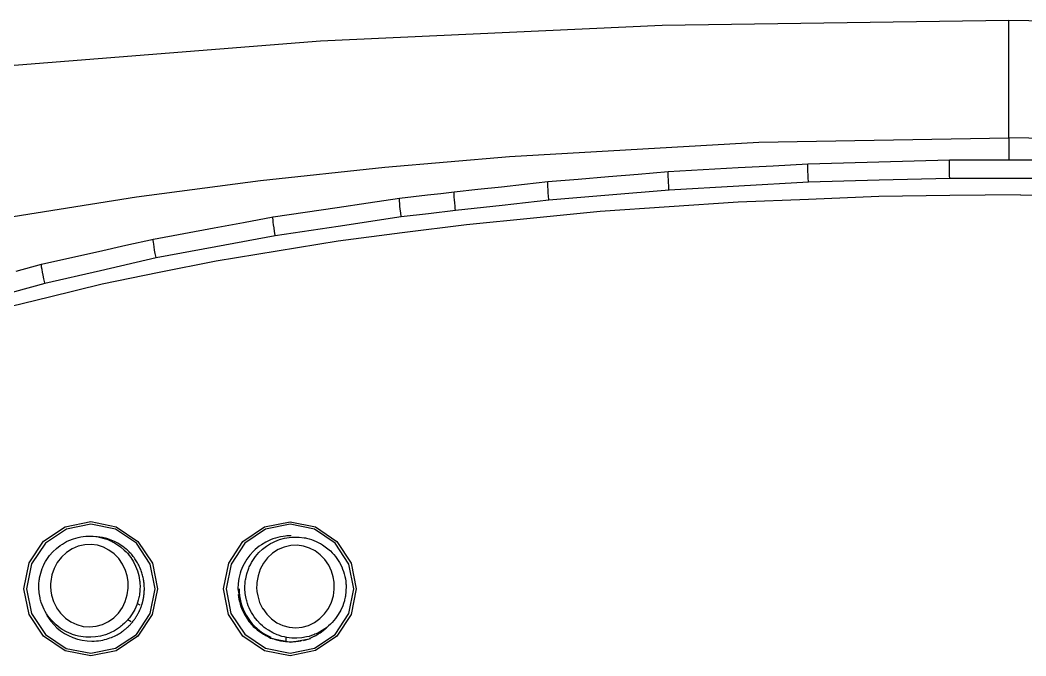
# Model space of a CAD drawing. Header units: millimetres. Extents: x 10547 to 11305, y 9897 to 10391.
# Drawn here: x 10585.962 to 10586.598, y 10070.137 to 10070.54 of the extents above; entities that cross this region are included whole.
import ezdxf

# ---------------------------------------------------------------- set-up
doc = ezdxf.new("R2010")
doc.units = ezdxf.units.MM
doc.layers.add('LG-AIRCON', color=240, linetype='Continuous')
doc.layers.add('LG-실내기', color=6, linetype='Continuous')

# ---------------------------------------------------------------- blocks, each defined once
blk = doc.blocks.new('15215')
at = {"layer": 'LG-실내기', "color": 0, "linetype": 'Continuous'}
for p, q in [((-7185.199, 12655.464), (-7155.739, 12655.907)), ((-7155.739, 12650.921), (-7155.739, 12655.907)), ((-7155.739, 12655.907), (-7125.558, 12655.442)), ((-7214.207, 12654.135), (-7185.199, 12655.464)), ((-7244.223, 12651.76), (-7214.207, 12654.135)), ((-7155.739, 12645.907), (-7155.739, 12650.921)), ((-7198.17, 12644.325), (-7176.969, 12645.517)), ((-7176.969, 12645.517), (-7155.739, 12645.907)), ((-7155.739, 12645.907), (-7155.739, 12644.024)), ((-7134.509, 12645.517), (-7155.739, 12645.907)), ((-7208.749, 12643.414), (-7198.17, 12644.325)), ((-7172.813, 12643.694), (-7169.799, 12643.777)), ((-7169.799, 12643.777), (-7166.786, 12643.859)), ((-7166.786, 12643.859), (-7163.784, 12643.942)), ((-7163.784, 12643.942), (-7160.782, 12644.024)), ((-7160.783, 12644.017), (-7160.782, 12644.024)), ((-7160.783, 12643.995), (-7160.783, 12644.017)), ((-7160.783, 12643.96), (-7160.783, 12643.995)), ((-7160.783, 12643.911), (-7160.783, 12643.96)), ((-7160.783, 12643.848), (-7160.783, 12643.911)), ((-7160.782, 12643.772), (-7160.783, 12643.848)), ((-7160.782, 12644.024), (-7157.761, 12644.024)), ((-7160.782, 12643.684), (-7160.782, 12643.772)), ((-7157.761, 12644.024), (-7154.74, 12644.024)), ((-7154.74, 12644.024), (-7151.718, 12644.024)), ((-7219.306, 12642.273), (-7208.749, 12643.414)), ((-7187.22, 12642.822), (-7184.681, 12643.037)), ((-7184.686, 12642.923), (-7184.685, 12643.008)), ((-7184.682, 12642.785), (-7184.686, 12642.923)), ((-7184.685, 12643.008), (-7184.681, 12643.037)), ((-7184.681, 12643.037), (-7181.702, 12643.202)), ((-7181.702, 12643.202), (-7178.723, 12643.367)), ((-7178.723, 12643.367), (-7175.768, 12643.53)), ((-7175.768, 12643.53), (-7172.813, 12643.694)), ((-7172.817, 12643.581), (-7172.816, 12643.665)), ((-7172.814, 12643.443), (-7172.817, 12643.581)), ((-7172.816, 12643.665), (-7172.813, 12643.694)), ((-7172.81, 12643.255), (-7172.814, 12643.443)), ((-7172.803, 12643.023), (-7172.81, 12643.255)), ((-7172.795, 12642.754), (-7172.803, 12643.023)), ((-7160.781, 12643.583), (-7160.782, 12643.684)), ((-7160.78, 12643.471), (-7160.781, 12643.583)), ((-7160.779, 12643.35), (-7160.78, 12643.471)), ((-7160.777, 12643.22), (-7160.779, 12643.35)), ((-7160.776, 12643.079), (-7160.777, 12643.22)), ((-7160.774, 12642.931), (-7160.776, 12643.079)), ((-7160.772, 12642.778), (-7160.774, 12642.931)), ((-7229.831, 12640.88), (-7219.306, 12642.273)), ((-7196.874, 12641.958), (-7194.908, 12642.174)), ((-7194.914, 12642.144), (-7194.908, 12642.174)), ((-7194.914, 12642.059), (-7194.914, 12642.144)), ((-7194.909, 12641.921), (-7194.914, 12642.059)), ((-7194.908, 12642.174), (-7192.333, 12642.391)), ((-7192.333, 12642.391), (-7189.759, 12642.608)), ((-7189.759, 12642.608), (-7187.22, 12642.822)), ((-7184.675, 12642.597), (-7184.682, 12642.785)), ((-7184.664, 12642.365), (-7184.675, 12642.597)), ((-7184.649, 12642.096), (-7184.664, 12642.365)), ((-7184.632, 12641.813), (-7184.649, 12642.096)), ((-7172.771, 12642.122), (-7178.691, 12641.791)), ((-7172.785, 12642.473), (-7172.795, 12642.754)), ((-7172.774, 12642.174), (-7172.785, 12642.473)), ((-7172.773, 12642.148), (-7172.774, 12642.174)), ((-7172.771, 12642.122), (-7172.773, 12642.148)), ((-7166.77, 12642.289), (-7172.771, 12642.122)), ((-7160.768, 12642.455), (-7166.77, 12642.289)), ((-7160.771, 12642.699), (-7160.772, 12642.778)), ((-7160.77, 12642.619), (-7160.771, 12642.699)), ((-7160.77, 12642.578), (-7160.77, 12642.619)), ((-7160.769, 12642.537), (-7160.77, 12642.578)), ((-7160.769, 12642.496), (-7160.769, 12642.537)), ((-7160.768, 12642.455), (-7160.769, 12642.496)), ((-7154.739, 12642.455), (-7160.768, 12642.455)), ((-7148.71, 12642.455), (-7154.739, 12642.455)), ((-7203.992, 12641.17), (-7202.861, 12641.301)), ((-7202.87, 12641.186), (-7202.868, 12641.271)), ((-7202.868, 12641.271), (-7202.861, 12641.301)), ((-7202.861, 12641.301), (-7200.85, 12641.521)), ((-7200.85, 12641.521), (-7198.84, 12641.742)), ((-7198.84, 12641.742), (-7196.874, 12641.958)), ((-7194.898, 12641.734), (-7194.909, 12641.921)), ((-7194.882, 12641.502), (-7194.898, 12641.734)), ((-7194.861, 12641.233), (-7194.882, 12641.502)), ((-7194.838, 12640.949), (-7194.861, 12641.233)), ((-7184.609, 12641.46), (-7189.708, 12641.025)), ((-7184.613, 12641.51), (-7184.632, 12641.813)), ((-7184.611, 12641.485), (-7184.613, 12641.51)), ((-7184.609, 12641.46), (-7184.611, 12641.485)), ((-7178.691, 12641.791), (-7184.609, 12641.46)), ((-7240.316, 12639.213), (-7229.831, 12640.88)), ((-7212.809, 12639.98), (-7210.153, 12640.374)), ((-7210.153, 12640.374), (-7207.497, 12640.767)), ((-7207.505, 12640.737), (-7207.497, 12640.767)), ((-7207.505, 12640.652), (-7207.505, 12640.737)), ((-7207.498, 12640.513), (-7207.505, 12640.652)), ((-7207.483, 12640.326), (-7207.498, 12640.513)), ((-7207.497, 12640.767), (-7206.31, 12640.904)), ((-7206.31, 12640.904), (-7205.123, 12641.04)), ((-7205.123, 12641.04), (-7203.992, 12641.17)), ((-7202.864, 12641.047), (-7202.87, 12641.186)), ((-7202.853, 12640.86), (-7202.864, 12641.047)), ((-7202.835, 12640.629), (-7202.853, 12640.86)), ((-7202.811, 12640.36), (-7202.835, 12640.629)), ((-7202.787, 12640.102), (-7202.811, 12640.36)), ((-7194.806, 12640.59), (-7198.777, 12640.15)), ((-7194.811, 12640.645), (-7194.838, 12640.949)), ((-7194.809, 12640.617), (-7194.811, 12640.645)), ((-7194.806, 12640.59), (-7194.809, 12640.617)), ((-7189.708, 12641.025), (-7194.806, 12640.59)), ((-7178.735, 12640.422), (-7184.59, 12640.022)), ((-7172.766, 12640.663), (-7178.735, 12640.422)), ((-7166.795, 12640.904), (-7172.766, 12640.663)), ((-7160.767, 12640.985), (-7166.795, 12640.904)), ((-7154.739, 12641.065), (-7160.767, 12640.985)), ((-7154.739, 12641.065), (-7148.711, 12640.985)), ((-7218.239, 12639.175), (-7215.524, 12639.578)), ((-7215.524, 12639.578), (-7212.809, 12639.98)), ((-7207.461, 12640.095), (-7207.483, 12640.326)), ((-7207.433, 12639.827), (-7207.461, 12640.095)), ((-7207.4, 12639.534), (-7207.433, 12639.827)), ((-7207.362, 12639.221), (-7207.4, 12639.534)), ((-7202.747, 12639.709), (-7205.052, 12639.441)), ((-7202.759, 12639.828), (-7202.787, 12640.102)), ((-7202.753, 12639.769), (-7202.759, 12639.828)), ((-7202.747, 12639.709), (-7202.753, 12639.769)), ((-7198.777, 12640.15), (-7202.747, 12639.709)), ((-7190.444, 12639.623), (-7196.127, 12639.069)), ((-7184.59, 12640.022), (-7190.444, 12639.623)), ((-7223.252, 12638.249), (-7220.746, 12638.712)), ((-7220.746, 12638.712), (-7218.239, 12639.175)), ((-7218.249, 12639.145), (-7218.239, 12639.175)), ((-7218.248, 12639.059), (-7218.249, 12639.145)), ((-7218.238, 12638.92), (-7218.248, 12639.059)), ((-7218.219, 12638.733), (-7218.238, 12638.92)), ((-7218.191, 12638.503), (-7218.219, 12638.733)), ((-7207.357, 12639.173), (-7212.707, 12638.373)), ((-7207.36, 12639.197), (-7207.362, 12639.221)), ((-7207.357, 12639.173), (-7207.36, 12639.197)), ((-7205.052, 12639.441), (-7207.357, 12639.173)), ((-7196.127, 12639.069), (-7201.809, 12638.515)), ((-7225.83, 12637.773), (-7223.252, 12638.249)), ((-7218.155, 12638.235), (-7218.191, 12638.503)), ((-7218.112, 12637.937), (-7218.155, 12638.235)), ((-7218.064, 12637.617), (-7218.112, 12637.937)), ((-7212.707, 12638.373), (-7218.056, 12637.572)), ((-7207.266, 12637.812), (-7212.721, 12637.11)), ((-7201.809, 12638.515), (-7207.266, 12637.812)), ((-7230.742, 12636.77), (-7228.407, 12637.297)), ((-7228.417, 12637.266), (-7228.407, 12637.297)), ((-7228.415, 12637.18), (-7228.417, 12637.266)), ((-7228.402, 12637.041), (-7228.415, 12637.18)), ((-7228.407, 12637.297), (-7225.83, 12637.773)), ((-7228.378, 12636.855), (-7228.402, 12637.041)), ((-7218.056, 12637.572), (-7223.116, 12636.628)), ((-7218.06, 12637.595), (-7218.064, 12637.617)), ((-7218.056, 12637.572), (-7218.06, 12637.595)), ((-7212.721, 12637.11), (-7217.899, 12636.265)), ((-7235.492, 12635.696), (-7233.076, 12636.242)), ((-7233.076, 12636.242), (-7230.742, 12636.77)), ((-7228.343, 12636.625), (-7228.378, 12636.855)), ((-7228.298, 12636.359), (-7228.343, 12636.625)), ((-7228.244, 12636.054), (-7228.298, 12636.359)), ((-7223.116, 12636.628), (-7228.173, 12635.684)), ((-7217.899, 12636.265), (-7223.074, 12635.42)), ((-7237.907, 12635.15), (-7235.492, 12635.696)), ((-7228.173, 12635.684), (-7232.894, 12634.606)), ((-7228.182, 12635.727), (-7228.244, 12636.054)), ((-7228.178, 12635.706), (-7228.182, 12635.727)), ((-7228.173, 12635.684), (-7228.178, 12635.706)), ((-7223.074, 12635.42), (-7227.923, 12634.44)), ((-7240.049, 12634.563), (-7237.907, 12635.15)), ((-7237.918, 12635.118), (-7237.907, 12635.15)), ((-7237.915, 12635.031), (-7237.918, 12635.118)), ((-7237.897, 12634.893), (-7237.915, 12635.031)), ((-7237.867, 12634.707), (-7237.897, 12634.893)), ((-7237.823, 12634.478), (-7237.867, 12634.707)), ((-7237.769, 12634.214), (-7237.823, 12634.478)), ((-7232.894, 12634.606), (-7237.613, 12633.529)), ((-7227.923, 12634.44), (-7232.77, 12633.461)), ((-7237.613, 12633.529), (-7241.95, 12632.328)), ((-7237.7, 12633.902), (-7237.769, 12634.214)), ((-7237.623, 12633.569), (-7237.7, 12633.902)), ((-7237.618, 12633.549), (-7237.623, 12633.569)), ((-7237.613, 12633.529), (-7237.618, 12633.549)), ((-7232.77, 12633.461), (-7237.242, 12632.357)), ((-7237.242, 12632.357), (-7241.713, 12631.253)), ((-7235.899, 12612.831), (-7233.73, 12613.271)), ((-7233.712, 12613.052), (-7235.798, 12612.629)), ((-7233.73, 12613.271), (-7231.564, 12612.832)), ((-7231.629, 12612.63), (-7233.712, 12613.052)), ((-7218.971, 12612.822), (-7216.802, 12613.266)), ((-7216.796, 12613.05), (-7218.883, 12612.623)), ((-7216.802, 12613.266), (-7214.634, 12612.821)), ((-7214.71, 12612.622), (-7216.796, 12613.05)), ((-7237.74, 12611.603), (-7235.899, 12612.831)), ((-7235.798, 12612.629), (-7237.571, 12611.449)), ((-7229.853, 12611.444), (-7231.629, 12612.63)), ((-7231.564, 12612.832), (-7229.72, 12611.598)), ((-7220.799, 12611.59), (-7218.971, 12612.822)), ((-7218.883, 12612.623), (-7220.642, 12611.438)), ((-7212.955, 12611.432), (-7214.71, 12612.622)), ((-7214.634, 12612.821), (-7212.811, 12611.584)), ((-7238.965, 12609.758), (-7237.74, 12611.603)), ((-7237.571, 12611.449), (-7238.75, 12609.675)), ((-7236.314, 12611.255), (-7236.14, 12611.371)), ((-7236.14, 12611.371), (-7235.96, 12611.479)), ((-7235.96, 12611.479), (-7235.773, 12611.579)), ((-7235.773, 12611.579), (-7235.582, 12611.67)), ((-7235.582, 12611.67), (-7235.189, 12611.821)), ((-7235.189, 12611.821), (-7234.785, 12611.933)), ((-7234.238, 12611.313), (-7234.792, 12611.189)), ((-7234.785, 12611.933), (-7234.577, 12611.975)), ((-7234.577, 12611.975), (-7234.367, 12612.006)), ((-7234.367, 12612.006), (-7234.155, 12612.027)), ((-7233.696, 12611.335), (-7234.238, 12611.313)), ((-7234.155, 12612.027), (-7233.944, 12612.037)), ((-7233.944, 12612.037), (-7233.523, 12612.027)), ((-7233.618, 12612.016), (-7233.893, 12612.007)), ((-7233.159, 12611.263), (-7233.696, 12611.335)), ((-7233.171, 12611.993), (-7233.618, 12612.016)), ((-7233.523, 12612.027), (-7233.104, 12611.975)), ((-7232.73, 12611.925), (-7233.171, 12611.993)), ((-7233.104, 12611.975), (-7232.999, 12611.956)), ((-7232.999, 12611.956), (-7232.895, 12611.934)), ((-7232.895, 12611.934), (-7232.791, 12611.909)), ((-7232.791, 12611.909), (-7232.689, 12611.882)), ((-7232.36, 12611.832), (-7232.73, 12611.925)), ((-7232.689, 12611.882), (-7232.487, 12611.821)), ((-7232.487, 12611.821), (-7232.289, 12611.75)), ((-7232, 12611.709), (-7232.36, 12611.832)), ((-7232.289, 12611.75), (-7232.095, 12611.669)), ((-7232.095, 12611.669), (-7231.905, 12611.579)), ((-7231.711, 12611.583), (-7232, 12611.709)), ((-7231.905, 12611.579), (-7231.811, 12611.53)), ((-7231.811, 12611.53), (-7231.719, 12611.479)), ((-7231.719, 12611.479), (-7231.627, 12611.426)), ((-7231.432, 12611.438), (-7231.711, 12611.583)), ((-7231.627, 12611.426), (-7231.537, 12611.37)), ((-7231.537, 12611.37), (-7231.194, 12611.129)), ((-7231.218, 12611.309), (-7231.432, 12611.438)), ((-7231.013, 12611.169), (-7231.218, 12611.309)), ((-7228.673, 12609.666), (-7229.853, 12611.444)), ((-7229.72, 12611.598), (-7228.494, 12609.749)), ((-7222.01, 12609.746), (-7220.799, 12611.59)), ((-7220.642, 12611.438), (-7221.808, 12609.663)), ((-7219.231, 12611.313), (-7219.412, 12611.186)), ((-7218.854, 12611.538), (-7219.231, 12611.313)), ((-7218.455, 12611.726), (-7218.854, 12611.538)), ((-7218.636, 12611.298), (-7218.456, 12611.406)), ((-7218.456, 12611.406), (-7218.269, 12611.506)), ((-7218.247, 12611.805), (-7218.455, 12611.726)), ((-7218.269, 12611.506), (-7218.078, 12611.596)), ((-7218.037, 12611.874), (-7218.247, 12611.805)), ((-7218.078, 12611.596), (-7217.685, 12611.748)), ((-7217.824, 12611.933), (-7218.037, 12611.874)), ((-7217.609, 12611.98), (-7217.824, 12611.933)), ((-7217.685, 12611.748), (-7217.28, 12611.86)), ((-7217.393, 12612.018), (-7217.609, 12611.98)), ((-7217.175, 12612.044), (-7217.393, 12612.018)), ((-7217.28, 12611.86), (-7217.073, 12611.902)), ((-7217.065, 12612.054), (-7217.175, 12612.044)), ((-7217.073, 12611.902), (-7216.863, 12611.933)), ((-7216.955, 12612.06), (-7217.065, 12612.054)), ((-7216.844, 12612.064), (-7216.955, 12612.06)), ((-7216.863, 12611.933), (-7216.651, 12611.954)), ((-7216.733, 12612.065), (-7216.844, 12612.064)), ((-7216.69, 12612.065), (-7216.733, 12612.065)), ((-7216.651, 12611.954), (-7216.44, 12611.964)), ((-7216.44, 12611.964), (-7216.019, 12611.954)), ((-7216.019, 12611.954), (-7215.599, 12611.902)), ((-7215.599, 12611.902), (-7215.495, 12611.883)), ((-7215.495, 12611.883), (-7215.391, 12611.86)), ((-7215.391, 12611.86), (-7215.287, 12611.836)), ((-7215.287, 12611.836), (-7215.185, 12611.809)), ((-7215.185, 12611.809), (-7214.983, 12611.747)), ((-7214.983, 12611.747), (-7214.785, 12611.676)), ((-7214.785, 12611.676), (-7214.591, 12611.596)), ((-7214.591, 12611.596), (-7214.401, 12611.506)), ((-7214.401, 12611.506), (-7214.307, 12611.457)), ((-7214.307, 12611.457), (-7214.215, 12611.406)), ((-7214.215, 12611.406), (-7214.123, 12611.353)), ((-7214.123, 12611.353), (-7214.033, 12611.297)), ((-7211.793, 12609.654), (-7212.955, 12611.432)), ((-7212.811, 12611.584), (-7211.604, 12609.737)), ((-7237.224, 12610.391), (-7236.949, 12610.709)), ((-7236.949, 12610.709), (-7236.644, 12610.998)), ((-7236.644, 12610.998), (-7236.314, 12611.255)), ((-7235.798, 12610.654), (-7236.22, 12610.26)), ((-7235.313, 12610.97), (-7235.798, 12610.654)), ((-7234.792, 12611.189), (-7235.313, 12610.97)), ((-7232.65, 12611.103), (-7233.159, 12611.263)), ((-7232.177, 12610.861), (-7232.65, 12611.103)), ((-7231.733, 12610.531), (-7232.177, 12610.861)), ((-7231.35, 12610.134), (-7231.733, 12610.531)), ((-7231.194, 12611.129), (-7230.877, 12610.856)), ((-7230.867, 12611.058), (-7231.013, 12611.169)), ((-7230.877, 12610.856), (-7230.729, 12610.707)), ((-7230.725, 12610.942), (-7230.867, 12611.058)), ((-7230.729, 12610.707), (-7230.587, 12610.551)), ((-7230.637, 12610.864), (-7230.725, 12610.942)), ((-7230.551, 12610.784), (-7230.637, 12610.864)), ((-7230.587, 12610.551), (-7230.453, 12610.389)), ((-7230.514, 12610.749), (-7230.551, 12610.784)), ((-7230.477, 12610.712), (-7230.514, 12610.749)), ((-7230.4, 12610.633), (-7230.477, 12610.712)), ((-7230.324, 12610.551), (-7230.4, 12610.633)), ((-7230.251, 12610.468), (-7230.324, 12610.551)), ((-7230.18, 12610.384), (-7230.251, 12610.468)), ((-7219.916, 12610.753), (-7220.212, 12610.427)), ((-7219.756, 12610.905), (-7219.916, 12610.753)), ((-7219.587, 12611.049), (-7219.756, 12610.905)), ((-7219.72, 12610.318), (-7219.444, 12610.636)), ((-7219.412, 12611.186), (-7219.587, 12611.049)), ((-7219.444, 12610.636), (-7219.14, 12610.925)), ((-7219.14, 12610.925), (-7218.81, 12611.182)), ((-7218.81, 12611.182), (-7218.636, 12611.298)), ((-7218.294, 12610.581), (-7218.716, 12610.187)), ((-7217.808, 12610.897), (-7218.294, 12610.581)), ((-7217.288, 12611.116), (-7217.808, 12610.897)), ((-7216.734, 12611.24), (-7217.288, 12611.116)), ((-7216.192, 12611.262), (-7216.734, 12611.24)), ((-7215.655, 12611.19), (-7216.192, 12611.262)), ((-7215.146, 12611.029), (-7215.655, 12611.19)), ((-7214.672, 12610.788), (-7215.146, 12611.029)), ((-7214.229, 12610.458), (-7214.672, 12610.788)), ((-7213.846, 12610.061), (-7214.229, 12610.458)), ((-7214.033, 12611.297), (-7213.69, 12611.056)), ((-7213.69, 12611.056), (-7213.373, 12610.783)), ((-7213.373, 12610.783), (-7213.224, 12610.634)), ((-7213.224, 12610.634), (-7213.083, 12610.478)), ((-7213.083, 12610.478), (-7212.949, 12610.316)), ((-7239.405, 12607.571), (-7238.965, 12609.758)), ((-7238.75, 12609.675), (-7239.174, 12607.571)), ((-7237.764, 12609.496), (-7237.719, 12609.592)), ((-7237.719, 12609.592), (-7237.673, 12609.687)), ((-7237.673, 12609.687), (-7237.573, 12609.872)), ((-7237.573, 12609.872), (-7237.465, 12610.051)), ((-7237.465, 12610.051), (-7237.224, 12610.391)), ((-7236.569, 12609.802), (-7236.839, 12609.294)), ((-7236.22, 12610.26), (-7236.569, 12609.802)), ((-7231.019, 12609.653), (-7231.35, 12610.134)), ((-7230.771, 12609.123), (-7231.019, 12609.653)), ((-7230.453, 12610.389), (-7230.328, 12610.221)), ((-7230.328, 12610.221), (-7230.104, 12609.868)), ((-7230.112, 12610.298), (-7230.18, 12610.384)), ((-7230.046, 12610.211), (-7230.112, 12610.298)), ((-7230.104, 12609.868), (-7229.914, 12609.495)), ((-7229.982, 12610.123), (-7230.046, 12610.211)), ((-7229.921, 12610.034), (-7229.982, 12610.123)), ((-7229.863, 12609.944), (-7229.921, 12610.034)), ((-7229.807, 12609.853), (-7229.863, 12609.944)), ((-7229.753, 12609.762), (-7229.807, 12609.853)), ((-7229.702, 12609.669), (-7229.753, 12609.762)), ((-7229.654, 12609.575), (-7229.702, 12609.669)), ((-7228.255, 12607.565), (-7228.673, 12609.666)), ((-7228.494, 12609.749), (-7228.06, 12607.565)), ((-7222.444, 12607.566), (-7222.01, 12609.746)), ((-7221.808, 12609.663), (-7222.226, 12607.566)), ((-7220.705, 12609.692), (-7220.805, 12609.495)), ((-7220.595, 12609.886), (-7220.705, 12609.692)), ((-7220.476, 12610.073), (-7220.595, 12609.886)), ((-7220.212, 12610.427), (-7220.476, 12610.073)), ((-7220.215, 12609.519), (-7220.169, 12609.614)), ((-7220.169, 12609.614), (-7220.069, 12609.798)), ((-7220.069, 12609.798), (-7219.961, 12609.977)), ((-7219.961, 12609.977), (-7219.72, 12610.318)), ((-7219.065, 12609.729), (-7219.335, 12609.221)), ((-7218.716, 12610.187), (-7219.065, 12609.729)), ((-7213.515, 12609.58), (-7213.846, 12610.061)), ((-7212.949, 12610.316), (-7212.824, 12610.147)), ((-7212.824, 12610.147), (-7212.6, 12609.795)), ((-7212.6, 12609.795), (-7212.41, 12609.422)), ((-7211.379, 12607.557), (-7211.793, 12609.654)), ((-7211.604, 12609.737), (-7211.173, 12607.558)), ((-7238.072, 12608.495), (-7237.978, 12608.904)), ((-7237.978, 12608.904), (-7237.845, 12609.302)), ((-7237.845, 12609.302), (-7237.806, 12609.399)), ((-7237.806, 12609.399), (-7237.764, 12609.496)), ((-7237.023, 12608.752), (-7237.122, 12608.186)), ((-7236.839, 12609.294), (-7237.023, 12608.752)), ((-7230.634, 12608.665), (-7230.771, 12609.123)), ((-7229.914, 12609.495), (-7229.833, 12609.3)), ((-7229.833, 12609.3), (-7229.761, 12609.101)), ((-7229.761, 12609.101), (-7229.699, 12608.9)), ((-7229.699, 12608.9), (-7229.647, 12608.696)), ((-7229.607, 12609.481), (-7229.654, 12609.575)), ((-7229.564, 12609.387), (-7229.607, 12609.481)), ((-7229.522, 12609.292), (-7229.564, 12609.387)), ((-7229.483, 12609.197), (-7229.522, 12609.292)), ((-7229.447, 12609.1), (-7229.483, 12609.197)), ((-7229.413, 12609.005), (-7229.447, 12609.1)), ((-7229.381, 12608.908), (-7229.413, 12609.005)), ((-7229.352, 12608.812), (-7229.381, 12608.908)), ((-7229.325, 12608.715), (-7229.352, 12608.812)), ((-7221.074, 12608.774), (-7221.103, 12608.666)), ((-7221.043, 12608.88), (-7221.074, 12608.774)), ((-7220.974, 12609.089), (-7221.043, 12608.88)), ((-7220.894, 12609.294), (-7220.974, 12609.089)), ((-7220.805, 12609.495), (-7220.894, 12609.294)), ((-7220.568, 12608.422), (-7220.474, 12608.831)), ((-7220.474, 12608.831), (-7220.341, 12609.228)), ((-7220.341, 12609.228), (-7220.302, 12609.326)), ((-7220.302, 12609.326), (-7220.26, 12609.423)), ((-7220.26, 12609.423), (-7220.215, 12609.519)), ((-7219.335, 12609.221), (-7219.519, 12608.679)), ((-7213.267, 12609.05), (-7213.515, 12609.58)), ((-7213.13, 12608.592), (-7213.267, 12609.05)), ((-7212.41, 12609.422), (-7212.329, 12609.227)), ((-7212.329, 12609.227), (-7212.257, 12609.028)), ((-7212.257, 12609.028), (-7212.195, 12608.827)), ((-7212.195, 12608.827), (-7212.143, 12608.623)), ((-7238.138, 12607.863), (-7238.126, 12608.075)), ((-7238.126, 12608.075), (-7238.116, 12608.181)), ((-7238.116, 12608.181), (-7238.104, 12608.287)), ((-7238.104, 12608.287), (-7238.09, 12608.391)), ((-7238.09, 12608.391), (-7238.072, 12608.495)), ((-7237.137, 12607.974), (-7237.139, 12607.76)), ((-7237.122, 12608.186), (-7237.137, 12607.974)), ((-7230.557, 12608.193), (-7230.634, 12608.665)), ((-7230.546, 12607.614), (-7230.557, 12608.193)), ((-7229.647, 12608.696), (-7229.605, 12608.49)), ((-7229.605, 12608.49), (-7229.574, 12608.281)), ((-7229.574, 12608.281), (-7229.561, 12608.175)), ((-7229.561, 12608.175), (-7229.552, 12608.069)), ((-7229.552, 12608.069), (-7229.545, 12607.964)), ((-7229.545, 12607.964), (-7229.541, 12607.858)), ((-7229.3, 12608.618), (-7229.325, 12608.715)), ((-7229.278, 12608.521), (-7229.3, 12608.618)), ((-7229.258, 12608.425), (-7229.278, 12608.521)), ((-7229.24, 12608.328), (-7229.258, 12608.425)), ((-7229.224, 12608.232), (-7229.24, 12608.328)), ((-7229.21, 12608.135), (-7229.224, 12608.232)), ((-7229.199, 12608.04), (-7229.21, 12608.135)), ((-7229.19, 12607.944), (-7229.199, 12608.04)), ((-7229.183, 12607.849), (-7229.19, 12607.944)), ((-7221.217, 12608.01), (-7221.239, 12607.565)), ((-7221.152, 12608.449), (-7221.217, 12608.01)), ((-7221.128, 12608.558), (-7221.152, 12608.449)), ((-7221.103, 12608.666), (-7221.128, 12608.558)), ((-7220.633, 12607.79), (-7220.622, 12608.002)), ((-7220.622, 12608.002), (-7220.612, 12608.108)), ((-7220.612, 12608.108), (-7220.6, 12608.213)), ((-7220.6, 12608.213), (-7220.585, 12608.318)), ((-7220.585, 12608.318), (-7220.568, 12608.422)), ((-7219.632, 12607.9), (-7219.634, 12607.687)), ((-7219.618, 12608.113), (-7219.632, 12607.9)), ((-7219.519, 12608.679), (-7219.618, 12608.113)), ((-7213.053, 12608.119), (-7213.13, 12608.592)), ((-7213.042, 12607.541), (-7213.053, 12608.119)), ((-7212.143, 12608.623), (-7212.101, 12608.416)), ((-7212.101, 12608.416), (-7212.069, 12608.207)), ((-7212.069, 12608.207), (-7212.057, 12608.102)), ((-7212.057, 12608.102), (-7212.048, 12607.996)), ((-7212.048, 12607.996), (-7212.041, 12607.89)), ((-7212.041, 12607.89), (-7212.037, 12607.785)), ((-7238.966, 12605.382), (-7239.405, 12607.571)), ((-7239.174, 12607.571), (-7238.751, 12605.465)), ((-7238.138, 12607.65), (-7238.138, 12607.863)), ((-7238.109, 12607.227), (-7238.138, 12607.65)), ((-7238.037, 12606.808), (-7238.109, 12607.227)), ((-7237.139, 12607.76), (-7237.113, 12607.395)), ((-7237.113, 12607.395), (-7237.052, 12607.033)), ((-7237.052, 12607.033), (-7236.884, 12606.481)), ((-7230.792, 12606.488), (-7230.625, 12607.039)), ((-7230.625, 12607.039), (-7230.546, 12607.614)), ((-7229.55, 12607.438), (-7229.6, 12607.019)), ((-7229.541, 12607.858), (-7229.55, 12607.438)), ((-7229.208, 12607.014), (-7229.204, 12607.051)), ((-7229.204, 12607.051), (-7229.199, 12607.088)), ((-7229.199, 12607.088), (-7229.196, 12607.126)), ((-7229.196, 12607.126), (-7229.192, 12607.163)), ((-7229.192, 12607.163), (-7229.189, 12607.199)), ((-7229.189, 12607.199), (-7229.186, 12607.236)), ((-7229.186, 12607.236), (-7229.183, 12607.273)), ((-7229.178, 12607.754), (-7229.183, 12607.849)), ((-7229.183, 12607.273), (-7229.181, 12607.31)), ((-7229.181, 12607.31), (-7229.179, 12607.347)), ((-7229.179, 12607.347), (-7229.178, 12607.383)), ((-7229.175, 12607.66), (-7229.178, 12607.754)), ((-7229.178, 12607.383), (-7229.176, 12607.42)), ((-7229.176, 12607.42), (-7229.175, 12607.456)), ((-7229.174, 12607.565), (-7229.175, 12607.66)), ((-7229.175, 12607.456), (-7229.174, 12607.493)), ((-7229.174, 12607.529), (-7229.174, 12607.565)), ((-7229.174, 12607.493), (-7229.174, 12607.529)), ((-7228.678, 12605.462), (-7228.255, 12607.565)), ((-7228.06, 12607.565), (-7228.499, 12605.378)), ((-7222.016, 12605.391), (-7222.444, 12607.566)), ((-7222.226, 12607.566), (-7221.814, 12605.474)), ((-7221.245, 12607.565), (-7220.895, 12605.822)), ((-7221.212, 12607.071), (-7221.153, 12606.687)), ((-7221.128, 12607.565), (-7221.118, 12607.27)), ((-7221.118, 12607.27), (-7221.09, 12606.975)), ((-7220.634, 12607.577), (-7220.633, 12607.79)), ((-7220.605, 12607.153), (-7220.634, 12607.577)), ((-7220.533, 12606.735), (-7220.605, 12607.153)), ((-7219.634, 12607.687), (-7219.609, 12607.322)), ((-7219.609, 12607.322), (-7219.548, 12606.959)), ((-7213.121, 12606.966), (-7213.042, 12607.541)), ((-7212.046, 12607.364), (-7212.096, 12606.946)), ((-7212.037, 12607.785), (-7212.046, 12607.364)), ((-7211.798, 12605.463), (-7211.379, 12607.557)), ((-7211.173, 12607.558), (-7211.608, 12605.381)), ((-7238.013, 12606.704), (-7238.037, 12606.808)), ((-7237.986, 12606.601), (-7238.013, 12606.704)), ((-7237.957, 12606.499), (-7237.986, 12606.601)), ((-7237.925, 12606.398), (-7237.957, 12606.499)), ((-7237.854, 12606.199), (-7237.925, 12606.398)), ((-7237.774, 12606.005), (-7237.854, 12606.199)), ((-7236.884, 12606.481), (-7236.631, 12605.963)), ((-7231.044, 12605.969), (-7230.792, 12606.488)), ((-7229.823, 12606.203), (-7229.993, 12605.817)), ((-7229.753, 12606.401), (-7229.823, 12606.203)), ((-7229.523, 12606.17), (-7229.78, 12606.319)), ((-7229.692, 12606.604), (-7229.753, 12606.401)), ((-7229.665, 12606.707), (-7229.692, 12606.604)), ((-7229.641, 12606.811), (-7229.665, 12606.707)), ((-7229.619, 12606.915), (-7229.641, 12606.811)), ((-7229.6, 12607.019), (-7229.619, 12606.915)), ((-7229.403, 12606.155), (-7229.391, 12606.193)), ((-7229.391, 12606.193), (-7229.379, 12606.23)), ((-7229.379, 12606.23), (-7229.367, 12606.267)), ((-7229.367, 12606.267), (-7229.356, 12606.305)), ((-7229.356, 12606.305), (-7229.345, 12606.342)), ((-7229.345, 12606.342), (-7229.335, 12606.379)), ((-7229.335, 12606.379), (-7229.325, 12606.417)), ((-7229.325, 12606.417), (-7229.315, 12606.454)), ((-7229.315, 12606.454), (-7229.305, 12606.492)), ((-7229.305, 12606.492), (-7229.296, 12606.529)), ((-7229.296, 12606.529), (-7229.287, 12606.566)), ((-7229.287, 12606.566), (-7229.279, 12606.604)), ((-7229.279, 12606.604), (-7229.271, 12606.641)), ((-7229.271, 12606.641), (-7229.263, 12606.679)), ((-7229.263, 12606.679), (-7229.256, 12606.716)), ((-7229.256, 12606.716), (-7229.249, 12606.753)), ((-7229.249, 12606.753), (-7229.242, 12606.791)), ((-7229.242, 12606.791), (-7229.235, 12606.828)), ((-7229.235, 12606.828), (-7229.229, 12606.865)), ((-7229.229, 12606.865), (-7229.223, 12606.903)), ((-7229.223, 12606.903), (-7229.218, 12606.94)), ((-7229.218, 12606.94), (-7229.213, 12606.977)), ((-7229.213, 12606.977), (-7229.208, 12607.014)), ((-7221.153, 12606.687), (-7221.105, 12606.472)), ((-7221.105, 12606.472), (-7221.045, 12606.259)), ((-7221.09, 12606.975), (-7221.042, 12606.686)), ((-7221.045, 12606.259), (-7220.976, 12606.048)), ((-7221.042, 12606.686), (-7220.975, 12606.4)), ((-7220.975, 12606.4), (-7220.889, 12606.117)), ((-7220.509, 12606.631), (-7220.533, 12606.735)), ((-7220.482, 12606.528), (-7220.509, 12606.631)), ((-7220.453, 12606.426), (-7220.482, 12606.528)), ((-7220.421, 12606.325), (-7220.453, 12606.426)), ((-7220.35, 12606.126), (-7220.421, 12606.325)), ((-7219.548, 12606.959), (-7219.38, 12606.408)), ((-7219.38, 12606.408), (-7219.127, 12605.89)), ((-7213.54, 12605.896), (-7213.288, 12606.414)), ((-7213.288, 12606.414), (-7213.121, 12606.966)), ((-7212.248, 12606.328), (-7212.319, 12606.129)), ((-7212.187, 12606.531), (-7212.248, 12606.328)), ((-7212.161, 12606.634), (-7212.187, 12606.531)), ((-7212.136, 12606.737), (-7212.161, 12606.634)), ((-7212.115, 12606.842), (-7212.136, 12606.737)), ((-7212.096, 12606.946), (-7212.115, 12606.842)), ((-7237.745, 12603.533), (-7238.966, 12605.382)), ((-7238.751, 12605.465), (-7237.575, 12603.687)), ((-7237.685, 12605.814), (-7237.774, 12606.005)), ((-7237.585, 12605.628), (-7237.685, 12605.814)), ((-7237.476, 12605.445), (-7237.585, 12605.628)), ((-7237.358, 12605.268), (-7237.476, 12605.445)), ((-7236.631, 12605.963), (-7236.627, 12605.957)), ((-7236.627, 12605.957), (-7236.623, 12605.95)), ((-7236.623, 12605.95), (-7236.288, 12605.482)), ((-7236.288, 12605.482), (-7235.88, 12605.076)), ((-7231.768, 12605.103), (-7231.371, 12605.506)), ((-7231.371, 12605.506), (-7231.044, 12605.969)), ((-7230.201, 12605.447), (-7230.444, 12605.1)), ((-7229.993, 12605.817), (-7230.201, 12605.447)), ((-7229.854, 12603.686), (-7228.678, 12605.462)), ((-7229.785, 12605.315), (-7229.764, 12605.351)), ((-7229.764, 12605.351), (-7229.744, 12605.386)), ((-7229.744, 12605.386), (-7229.724, 12605.422)), ((-7229.724, 12605.422), (-7229.705, 12605.458)), ((-7228.499, 12605.378), (-7229.721, 12603.532)), ((-7229.705, 12605.458), (-7229.685, 12605.494)), ((-7229.685, 12605.494), (-7229.667, 12605.53)), ((-7229.667, 12605.53), (-7229.648, 12605.566)), ((-7229.648, 12605.566), (-7229.63, 12605.602)), ((-7229.63, 12605.602), (-7229.613, 12605.639)), ((-7229.613, 12605.639), (-7229.595, 12605.675)), ((-7229.595, 12605.675), (-7229.578, 12605.712)), ((-7229.578, 12605.712), (-7229.562, 12605.748)), ((-7229.562, 12605.748), (-7229.545, 12605.785)), ((-7229.545, 12605.785), (-7229.53, 12605.822)), ((-7229.53, 12605.822), (-7229.514, 12605.859)), ((-7229.514, 12605.859), (-7229.499, 12605.895)), ((-7229.499, 12605.895), (-7229.484, 12605.933)), ((-7229.484, 12605.933), (-7229.47, 12605.97)), ((-7229.47, 12605.97), (-7229.456, 12606.007)), ((-7229.456, 12606.007), (-7229.442, 12606.044)), ((-7229.442, 12606.044), (-7229.429, 12606.081)), ((-7229.429, 12606.081), (-7229.416, 12606.118)), ((-7229.416, 12606.118), (-7229.403, 12606.155)), ((-7220.799, 12603.541), (-7222.016, 12605.391)), ((-7221.814, 12605.474), (-7220.643, 12603.694)), ((-7220.976, 12606.048), (-7220.895, 12605.84)), ((-7220.895, 12605.84), (-7220.707, 12605.442)), ((-7220.895, 12605.822), (-7219.921, 12604.351)), ((-7220.889, 12606.117), (-7220.784, 12605.84)), ((-7220.784, 12605.84), (-7220.662, 12605.571)), ((-7220.707, 12605.442), (-7220.48, 12605.064)), ((-7220.662, 12605.571), (-7220.523, 12605.31)), ((-7220.27, 12605.932), (-7220.35, 12606.126)), ((-7220.18, 12605.741), (-7220.27, 12605.932)), ((-7220.081, 12605.554), (-7220.18, 12605.741)), ((-7219.972, 12605.372), (-7220.081, 12605.554)), ((-7219.854, 12605.194), (-7219.972, 12605.372)), ((-7219.127, 12605.89), (-7219.123, 12605.883)), ((-7219.123, 12605.883), (-7219.119, 12605.877)), ((-7219.119, 12605.877), (-7218.784, 12605.409)), ((-7218.784, 12605.409), (-7218.375, 12605.003)), ((-7214.264, 12605.03), (-7213.866, 12605.433)), ((-7213.866, 12605.433), (-7213.54, 12605.896)), ((-7212.962, 12603.692), (-7211.798, 12605.463)), ((-7212.697, 12605.374), (-7212.94, 12605.027)), ((-7211.608, 12605.381), (-7212.817, 12603.54)), ((-7212.488, 12605.744), (-7212.697, 12605.374)), ((-7212.319, 12606.129), (-7212.488, 12605.744)), ((-7237.45, 12605.293), (-7237.124, 12604.818)), ((-7237.099, 12604.935), (-7237.358, 12605.268)), ((-7237.124, 12604.818), (-7236.871, 12604.523)), ((-7236.809, 12604.629), (-7237.099, 12604.935)), ((-7236.871, 12604.523), (-7236.594, 12604.251)), ((-7236.653, 12604.487), (-7236.809, 12604.629)), ((-7236.488, 12604.352), (-7236.653, 12604.487)), ((-7235.88, 12605.076), (-7235.42, 12604.755)), ((-7235.42, 12604.755), (-7234.912, 12604.516)), ((-7234.912, 12604.516), (-7234.376, 12604.373)), ((-7233.268, 12604.379), (-7232.731, 12604.53)), ((-7232.731, 12604.53), (-7232.225, 12604.775)), ((-7232.225, 12604.775), (-7231.768, 12605.103)), ((-7231.024, 12604.488), (-7231.105, 12604.42)), ((-7230.867, 12604.631), (-7231.024, 12604.488)), ((-7230.719, 12604.78), (-7230.867, 12604.631)), ((-7230.444, 12605.1), (-7230.719, 12604.78)), ((-7230.286, 12604.764), (-7230.58, 12604.933)), ((-7230.449, 12604.447), (-7230.419, 12604.478)), ((-7230.419, 12604.478), (-7230.39, 12604.509)), ((-7230.39, 12604.509), (-7230.36, 12604.54)), ((-7230.36, 12604.54), (-7230.331, 12604.572)), ((-7230.331, 12604.572), (-7230.302, 12604.604)), ((-7230.302, 12604.604), (-7230.274, 12604.636)), ((-7230.274, 12604.636), (-7230.246, 12604.668)), ((-7230.246, 12604.668), (-7230.219, 12604.701)), ((-7230.219, 12604.701), (-7230.191, 12604.733)), ((-7230.191, 12604.733), (-7230.165, 12604.766)), ((-7230.165, 12604.766), (-7230.138, 12604.799)), ((-7230.138, 12604.799), (-7230.112, 12604.833)), ((-7230.112, 12604.833), (-7230.086, 12604.866)), ((-7230.086, 12604.866), (-7230.061, 12604.899)), ((-7230.061, 12604.899), (-7230.036, 12604.933)), ((-7230.036, 12604.933), (-7230.011, 12604.967)), ((-7230.011, 12604.967), (-7229.987, 12605.001)), ((-7229.987, 12605.001), (-7229.963, 12605.036)), ((-7229.963, 12605.036), (-7229.939, 12605.07)), ((-7229.939, 12605.07), (-7229.916, 12605.105)), ((-7229.916, 12605.105), (-7229.893, 12605.139)), ((-7229.893, 12605.139), (-7229.871, 12605.174)), ((-7229.871, 12605.174), (-7229.849, 12605.209)), ((-7229.849, 12605.209), (-7229.827, 12605.244)), ((-7229.827, 12605.244), (-7229.806, 12605.28)), ((-7229.806, 12605.28), (-7229.785, 12605.315)), ((-7220.523, 12605.31), (-7220.368, 12605.062)), ((-7220.48, 12605.064), (-7220.418, 12604.973)), ((-7220.418, 12604.973), (-7220.353, 12604.883)), ((-7220.368, 12605.062), (-7220.197, 12604.824)), ((-7220.353, 12604.883), (-7220.285, 12604.795)), ((-7220.285, 12604.795), (-7220.216, 12604.708)), ((-7220.216, 12604.708), (-7220.071, 12604.54)), ((-7220.197, 12604.824), (-7220.009, 12604.596)), ((-7220.071, 12604.54), (-7219.918, 12604.38)), ((-7220.009, 12604.596), (-7219.807, 12604.38)), ((-7219.595, 12604.861), (-7219.854, 12605.194)), ((-7219.305, 12604.556), (-7219.595, 12604.861)), ((-7219.149, 12604.414), (-7219.305, 12604.556)), ((-7218.375, 12605.003), (-7217.916, 12604.682)), ((-7217.916, 12604.682), (-7217.408, 12604.443)), ((-7215.227, 12604.457), (-7214.721, 12604.702)), ((-7214.721, 12604.702), (-7214.264, 12605.03)), ((-7213.363, 12604.558), (-7213.52, 12604.415)), ((-7213.214, 12604.707), (-7213.363, 12604.558)), ((-7212.94, 12605.027), (-7213.214, 12604.707)), ((-7237.575, 12603.687), (-7235.807, 12602.503)), ((-7236.594, 12604.251), (-7236.287, 12604.001)), ((-7236.318, 12604.225), (-7236.488, 12604.352)), ((-7236.142, 12604.107), (-7236.318, 12604.225)), ((-7236.287, 12604.001), (-7235.96, 12603.778)), ((-7235.776, 12603.899), (-7236.142, 12604.107)), ((-7235.96, 12603.778), (-7235.608, 12603.582)), ((-7235.39, 12603.728), (-7235.776, 12603.899)), ((-7235.29, 12603.691), (-7235.39, 12603.728)), ((-7235.19, 12603.656), (-7235.29, 12603.691)), ((-7235.088, 12603.624), (-7235.19, 12603.656)), ((-7234.986, 12603.595), (-7235.088, 12603.624)), ((-7234.376, 12604.373), (-7233.824, 12604.326)), ((-7233.824, 12604.326), (-7233.268, 12604.379)), ((-7232.487, 12603.657), (-7232.69, 12603.595)), ((-7232.386, 12603.692), (-7232.487, 12603.657)), ((-7232.286, 12603.729), (-7232.386, 12603.692)), ((-7232.188, 12603.768), (-7232.286, 12603.729)), ((-7232.091, 12603.81), (-7232.188, 12603.768)), ((-7231.715, 12604), (-7232.091, 12603.81)), ((-7231.359, 12604.226), (-7231.715, 12604)), ((-7231.622, 12602.504), (-7229.854, 12603.686)), ((-7231.605, 12603.6), (-7231.495, 12603.658)), ((-7231.495, 12603.658), (-7231.396, 12603.713)), ((-7231.396, 12603.713), (-7231.298, 12603.772)), ((-7231.273, 12604.288), (-7231.359, 12604.226)), ((-7231.298, 12603.772), (-7231.211, 12603.826)), ((-7231.189, 12604.353), (-7231.273, 12604.288)), ((-7231.211, 12603.826), (-7231.126, 12603.883)), ((-7231.105, 12604.42), (-7231.189, 12604.353)), ((-7231.126, 12603.883), (-7231.05, 12603.935)), ((-7231.05, 12603.935), (-7230.976, 12603.989)), ((-7230.976, 12603.989), (-7230.912, 12604.037)), ((-7230.912, 12604.037), (-7230.849, 12604.086)), ((-7230.849, 12604.086), (-7230.795, 12604.13)), ((-7230.795, 12604.13), (-7230.742, 12604.174)), ((-7230.742, 12604.174), (-7230.698, 12604.212)), ((-7230.698, 12604.212), (-7230.655, 12604.251)), ((-7230.655, 12604.251), (-7230.62, 12604.282)), ((-7230.62, 12604.282), (-7230.586, 12604.314)), ((-7230.586, 12604.314), (-7230.56, 12604.338)), ((-7230.56, 12604.338), (-7230.534, 12604.363)), ((-7230.534, 12604.363), (-7230.516, 12604.38)), ((-7230.516, 12604.38), (-7230.499, 12604.398)), ((-7230.499, 12604.398), (-7230.489, 12604.407)), ((-7230.489, 12604.407), (-7230.48, 12604.416)), ((-7230.48, 12604.416), (-7230.449, 12604.447)), ((-7220.643, 12603.694), (-7218.872, 12602.504)), ((-7219.921, 12604.351), (-7218.457, 12603.373)), ((-7219.918, 12604.38), (-7219.592, 12604.085)), ((-7219.807, 12604.38), (-7219.591, 12604.179)), ((-7219.592, 12604.085), (-7219.237, 12603.822)), ((-7219.591, 12604.179), (-7219.363, 12603.991)), ((-7219.363, 12603.991), (-7219.125, 12603.821)), ((-7219.237, 12603.822), (-7219.144, 12603.762)), ((-7218.984, 12604.278), (-7219.149, 12604.414)), ((-7219.144, 12603.762), (-7219.049, 12603.704)), ((-7219.125, 12603.821), (-7218.877, 12603.667)), ((-7219.049, 12603.704), (-7218.953, 12603.648)), ((-7218.814, 12604.152), (-7218.984, 12604.278)), ((-7218.953, 12603.648), (-7218.856, 12603.595)), ((-7218.877, 12603.667), (-7218.422, 12603.439)), ((-7218.638, 12604.034), (-7218.814, 12604.152)), ((-7218.272, 12603.826), (-7218.638, 12604.034)), ((-7217.886, 12603.655), (-7218.272, 12603.826)), ((-7217.786, 12603.618), (-7217.886, 12603.655)), ((-7217.685, 12603.583), (-7217.786, 12603.618)), ((-7217.408, 12604.443), (-7216.872, 12604.3)), ((-7216.872, 12604.3), (-7216.319, 12604.253)), ((-7216.319, 12604.253), (-7215.764, 12604.306)), ((-7215.764, 12604.306), (-7215.227, 12604.457)), ((-7214.882, 12603.618), (-7214.983, 12603.584)), ((-7214.782, 12603.656), (-7214.882, 12603.618)), ((-7214.684, 12603.695), (-7214.782, 12603.656)), ((-7214.722, 12602.507), (-7212.962, 12603.692)), ((-7214.587, 12603.737), (-7214.684, 12603.695)), ((-7214.619, 12603.596), (-7214.427, 12603.705)), ((-7214.21, 12603.927), (-7214.587, 12603.737)), ((-7214.427, 12603.705), (-7214.241, 12603.822)), ((-7214.241, 12603.822), (-7213.703, 12604.244)), ((-7213.855, 12604.153), (-7214.21, 12603.927)), ((-7213.769, 12604.215), (-7213.855, 12604.153)), ((-7213.684, 12604.28), (-7213.769, 12604.215)), ((-7213.601, 12604.346), (-7213.684, 12604.28)), ((-7213.52, 12604.415), (-7213.601, 12604.346)), ((-7235.908, 12602.302), (-7237.745, 12603.533)), ((-7235.608, 12603.582), (-7235.239, 12603.419)), ((-7235.239, 12603.419), (-7234.851, 12603.288)), ((-7234.781, 12603.543), (-7234.986, 12603.595)), ((-7234.851, 12603.288), (-7234.452, 12603.193)), ((-7234.575, 12603.502), (-7234.781, 12603.543)), ((-7234.366, 12603.471), (-7234.575, 12603.502)), ((-7234.452, 12603.193), (-7234.038, 12603.135)), ((-7234.156, 12603.45), (-7234.366, 12603.471)), ((-7234.051, 12603.444), (-7234.156, 12603.45)), ((-7233.945, 12603.44), (-7234.051, 12603.444)), ((-7234.038, 12603.135), (-7233.621, 12603.115)), ((-7233.838, 12603.439), (-7233.945, 12603.44)), ((-7233.732, 12603.44), (-7233.838, 12603.439)), ((-7233.31, 12603.471), (-7233.732, 12603.44)), ((-7233.621, 12603.115), (-7233.429, 12603.12)), ((-7233.429, 12603.12), (-7233.238, 12603.132)), ((-7232.895, 12603.544), (-7233.31, 12603.471)), ((-7233.238, 12603.132), (-7233.058, 12603.151)), ((-7233.058, 12603.151), (-7232.88, 12603.178)), ((-7232.69, 12603.595), (-7232.895, 12603.544)), ((-7232.88, 12603.178), (-7232.713, 12603.21)), ((-7232.713, 12603.21), (-7232.548, 12603.248)), ((-7232.548, 12603.248), (-7232.395, 12603.289)), ((-7232.395, 12603.289), (-7232.243, 12603.335)), ((-7232.243, 12603.335), (-7232.104, 12603.383)), ((-7232.104, 12603.383), (-7231.967, 12603.436)), ((-7231.967, 12603.436), (-7231.841, 12603.488)), ((-7231.841, 12603.488), (-7231.717, 12603.544)), ((-7231.717, 12603.544), (-7231.605, 12603.6)), ((-7229.721, 12603.532), (-7231.557, 12602.302)), ((-7218.958, 12602.304), (-7220.799, 12603.541)), ((-7218.856, 12603.595), (-7218.66, 12603.496)), ((-7218.66, 12603.496), (-7218.458, 12603.407)), ((-7218.458, 12603.407), (-7218.253, 12603.328)), ((-7218.457, 12603.373), (-7216.736, 12603.024)), ((-7218.253, 12603.328), (-7218.044, 12603.259)), ((-7218.044, 12603.259), (-7217.938, 12603.228)), ((-7217.938, 12603.228), (-7217.831, 12603.2)), ((-7217.831, 12603.2), (-7217.723, 12603.174)), ((-7217.723, 12603.174), (-7217.614, 12603.151)), ((-7217.584, 12603.551), (-7217.685, 12603.583)), ((-7217.614, 12603.151), (-7217.178, 12603.087)), ((-7217.482, 12603.521), (-7217.584, 12603.551)), ((-7217.277, 12603.47), (-7217.482, 12603.521)), ((-7217.07, 12603.429), (-7217.277, 12603.47)), ((-7217.178, 12603.087), (-7216.739, 12603.065)), ((-7217.135, 12603.144), (-7217.135, 12603.44)), ((-7216.862, 12603.398), (-7217.07, 12603.429)), ((-7216.652, 12603.377), (-7216.862, 12603.398)), ((-7216.739, 12603.065), (-7216.519, 12603.071)), ((-7216.736, 12603.024), (-7215.183, 12603.306)), ((-7216.547, 12603.371), (-7216.652, 12603.377)), ((-7216.44, 12603.367), (-7216.547, 12603.371)), ((-7216.519, 12603.071), (-7216.298, 12603.087)), ((-7216.334, 12603.365), (-7216.44, 12603.367)), ((-7216.227, 12603.367), (-7216.334, 12603.365)), ((-7216.298, 12603.087), (-7216.188, 12603.099)), ((-7215.805, 12603.398), (-7216.227, 12603.367)), ((-7216.188, 12603.099), (-7216.078, 12603.114)), ((-7216.078, 12603.114), (-7215.861, 12603.152)), ((-7215.39, 12603.47), (-7215.805, 12603.398)), ((-7215.646, 12603.173), (-7215.467, 12603.217)), ((-7215.467, 12603.217), (-7215.069, 12603.344)), ((-7215.186, 12603.522), (-7215.39, 12603.47)), ((-7214.983, 12603.584), (-7215.186, 12603.522)), ((-7215.148, 12603.356), (-7215.02, 12603.407)), ((-7215.02, 12603.407), (-7214.918, 12603.45)), ((-7214.918, 12603.45), (-7214.818, 12603.496)), ((-7214.818, 12603.496), (-7214.718, 12603.545)), ((-7214.718, 12603.545), (-7214.619, 12603.596)), ((-7212.817, 12603.54), (-7214.645, 12602.308)), ((-7233.732, 12601.86), (-7235.908, 12602.302)), ((-7235.807, 12602.503), (-7233.714, 12602.079)), ((-7231.557, 12602.302), (-7233.732, 12601.86)), ((-7233.714, 12602.079), (-7231.622, 12602.504)), ((-7216.801, 12601.865), (-7218.958, 12602.304)), ((-7218.872, 12602.504), (-7216.797, 12602.081)), ((-7214.645, 12602.308), (-7216.801, 12601.865)), ((-7216.797, 12602.081), (-7214.722, 12602.507))]:
    blk.add_line(p, q, dxfattribs=at)

msp = doc.modelspace()

# ---------------------------------------------------------------- block references
at = {"layer": 'LG-AIRCON', "xscale": 0.007449840356167105, "yscale": 0.007449840356167105, "zscale": 0.007449840356167105}
msp.add_blockref('15215', (10639.89643, 9976.25514), dxfattribs=at)

doc.saveas('drawing.dxf')
